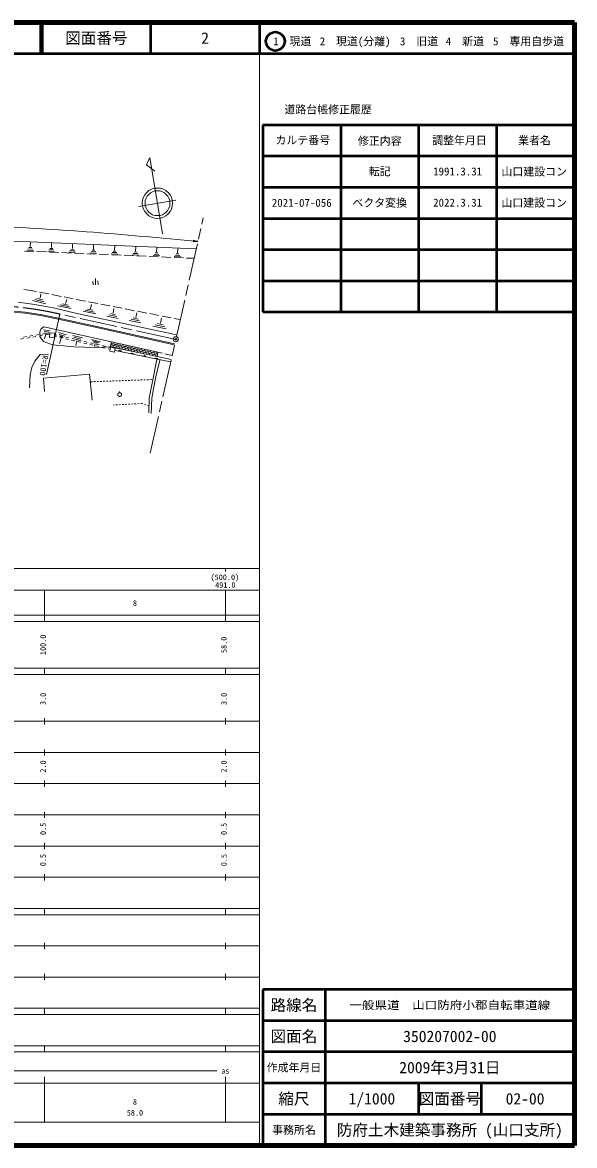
# Model space of a CAD drawing. Units: millimetres, scale not verified. Extents: x 40000 to 680000, y 20000 to 380000.
# Drawn here: x 502920 to 680000, y 20000 to 380000 of the extents above; entities that cross this region are included whole.
import ezdxf
from ezdxf.enums import TextEntityAlignment as Align

# ---------------------------------------------------------------- set-up
doc = ezdxf.new("R2010")
doc.units = ezdxf.units.MM
doc.header["$LTSCALE"] = 1000
doc.header["$PDMODE"] = 32
doc.header["$PDSIZE"] = 500
doc.linetypes.add('CHAIN', pattern=[18.5, 12, -1.5, 3.5, -1.5])
for name, color, linetype, lineweight in [('M-BGD', 7, 'Continuous', 13), ('M-BMK', 2, 'CHAIN', 13), ('M-BMK-SRVR', 3, 'Continuous', 13), ('M-STR-HTXT', 7, 'Continuous', 13), ('M-TTL', 2, 'Continuous', 140), ('M-TTL-BAND', 7, 'Continuous', 13), ('M-TTL-FRAM', 2, 'Continuous', 50), ('M-TTL-LINE', 7, 'Continuous', 50)]:
    doc.layers.add(name, color=color, linetype=linetype, lineweight=lineweight)
doc.layers.add('M-OTRS', color=6, linetype='Continuous')
doc.layers.add('M-TTL-TXT', color=7, linetype='Continuous')
doc.styles.add('ＭＳ ゴシック', font='')
doc.styles.get('ＭＳ ゴシック').set_extended_font_data('MS Gothic')

msp = doc.modelspace()

# ---------------------------------------------------------------- linework, layer by layer
at = {"layer": 'M-BGD'}
for p, q in [((256640, 320476), (558504, 307403)), ((503589, 306726), (506586, 306597)), ((506454, 306908), (504320, 307000)), ((506168, 307378), (504644, 307444)), ((505883, 307849), (504969, 307888)), ((505439, 308173), (505498, 309545)), ((507585, 306554), (510582, 306425)), ((513210, 306618), (511078, 306709)), ((512925, 307088), (511402, 307153)), ((511582, 306383), (514579, 306254)), ((512640, 307558), (511726, 307597)), ((512196, 307882), (512255, 309253)), ((515578, 306211), (518575, 306082)), ((519963, 306328), (517833, 306419)), ((519678, 306797), (518157, 306862)), ((519394, 307267), (518481, 307306)), ((518950, 307591), (519009, 308961)), ((519574, 306040), (522571, 305911)), ((526714, 306038), (524585, 306129)), ((526429, 306507), (524909, 306572)), ((526145, 306976), (525233, 307015)), ((525702, 307300), (525761, 308668)), ((533178, 306217), (531659, 306282)), ((532893, 306685), (531982, 306724)), ((532451, 307009), (532509, 308376)), ((539639, 306395), (538729, 306434)), ((539197, 306718), (539256, 308084)), ((546383, 306104), (545473, 306143)), ((545941, 306427), (545999, 307792)), ((552682, 306136), (552740, 307500)), ((523571, 305868), (526568, 305739)), ((527567, 305696), (530564, 305568)), ((533462, 305748), (531335, 305839)), ((531563, 305525), (534560, 305396)), ((535559, 305353), (538557, 305225)), ((540207, 305458), (538083, 305549)), ((539923, 305926), (538406, 305992)), ((539556, 305182), (542553, 305053)), ((543552, 305010), (546549, 304882)), ((546950, 305168), (544827, 305260)), ((546666, 305636), (545150, 305701)), ((547548, 304839), (550546, 304710)), ((551545, 304667), (554542, 304539)), ((553690, 304879), (551569, 304970)), ((553407, 305346), (551892, 305411)), ((553123, 305814), (552214, 305853)), ((555541, 304496), (557842, 304397)), ((525545, 297123), (525558, 295923)), ((526358, 295932), (526336, 297932)), ((527145, 297141), (527158, 295942)), ((505580, 294096), (503379, 294419)), ((507440, 293734), (505580, 294096)), ((511366, 292969), (508421, 293542)), ((508557, 291589), (508837, 292998)), ((515292, 292204), (512347, 292777)), ((519218, 291439), (516273, 292013)), ((501592, 290307), (506928, 289540)), ((510435, 289837), (506180, 290837)), ((509921, 290449), (506881, 291164)), ((506928, 289540), (513255, 288422)), ((509406, 291062), (507583, 291490)), ((513255, 288422), (519965, 286824)), ((518544, 288288), (514263, 289134)), ((518056, 288856), (514998, 289461)), ((517568, 289425), (515733, 289787)), ((516733, 289905), (517104, 291248)), ((523144, 290674), (520200, 291248)), ((525526, 287746), (523757, 288119)), ((527070, 289909), (524126, 290483)), ((524716, 288229), (525054, 289564)), ((530997, 289144), (528052, 289718)), ((534923, 288380), (531978, 288953)), ((532050, 286828), (532281, 288336)), ((538849, 287615), (535904, 288188)), ((499299, 287230), (503709, 286815)), ((499327, 287579), (503752, 287162)), ((503709, 286815), (508661, 286048)), ((503752, 287162), (508723, 286393)), ((508661, 286048), (514413, 284866)), ((508723, 286393), (514485, 285208)), ((514413, 284866), (527178, 282102)), ((514485, 285208), (527253, 282444)), ((519965, 286824), (552356, 279867)), ((526480, 286607), (522352, 287478)), ((526003, 287176), (523055, 287799)), ((533665, 285091), (530025, 285885)), ((533222, 285707), (530622, 286274)), ((532779, 286323), (531219, 286664)), ((540847, 283699), (537104, 284494)), ((540428, 284315), (537754, 284883)), ((540008, 284931), (538404, 285272)), ((539283, 285437), (539629, 286945)), ((542775, 286850), (539831, 287423)), ((546701, 286085), (543757, 286659)), ((547175, 283645), (547488, 285260)), ((550628, 285320), (547683, 285894)), ((553468, 284767), (551609, 285129)), ((508863, 281688), (508511, 280698)), ((509757, 282487), (508863, 281688)), ((509688, 281472), (511853, 281130)), ((531441, 277631), (509757, 282487)), ((509873, 280970), (511420, 280726)), ((527178, 282102), (551621, 276619)), ((527253, 282444), (551698, 276961)), ((549059, 281748), (544735, 282671)), ((548546, 282418), (545457, 283078)), ((548032, 283089), (546179, 283484)), ((502316, 278488), (503302, 278654)), ((504237, 279289), (503251, 279125)), ((504288, 278820), (505275, 278986)), ((506210, 279617), (505224, 279453)), ((506261, 279152), (507247, 279319)), ((508183, 279945), (507197, 279781)), ((508233, 279485), (509219, 279651)), ((508511, 280698), (508607, 279164)), ((508607, 279164), (509725, 277726)), ((510156, 280272), (509170, 280108)), ((509725, 277726), (512601, 276640)), ((510440, 280093), (510034, 278609)), ((510059, 280468), (510986, 280322)), ((510205, 279817), (511667, 280063)), ((511705, 280530), (511143, 280436)), ((511691, 280537), (511548, 279024)), ((511548, 279024), (513118, 278876)), ((513261, 280389), (511691, 280537)), ((513118, 278876), (513261, 280389)), ((513217, 279471), (513837, 279323)), ((513946, 279784), (513274, 279939)), ((514435, 280617), (517094, 279918)), ((514654, 279954), (516553, 279455)), ((514810, 279091), (515782, 278859)), ((515335, 278766), (514851, 277076)), ((514872, 279291), (516012, 278991)), ((515894, 279333), (514920, 279558)), ((516755, 278628), (517728, 278396)), ((517843, 278882), (516869, 279108)), ((518701, 278164), (519673, 277932)), ((519791, 278431), (518817, 278657)), ((519116, 279680), (522158, 278905)), ((519452, 279074), (521625, 278520)), ((519788, 278467), (521091, 278135)), ((520374, 277971), (520077, 276484)), ((520646, 277701), (521619, 277469)), ((521740, 277980), (520766, 278206)), ((522592, 277237), (523565, 277005)), ((523688, 277529), (522714, 277755)), ((525637, 277079), (524663, 277304)), ((525103, 278361), (527951, 277666)), ((525419, 277936), (527454, 277440)), ((525736, 277511), (526957, 277213)), ((531443, 277631), (531060, 275984)), ((546354, 274351), (531443, 277631)), ((532317, 277429), (532210, 276943)), ((533288, 277215), (533181, 276729)), ((506905, 271435), (508598, 273607)), ((508598, 273607), (511314, 273639)), ((512601, 276640), (519503, 276065)), ((519503, 276065), (526404, 275841)), ((524537, 276773), (525510, 276542)), ((526286, 277145), (526015, 276167)), ((526404, 275841), (531075, 275991)), ((526483, 276310), (527456, 276078)), ((527585, 276628), (526611, 276853)), ((528428, 275846), (529401, 275615)), ((529534, 276177), (528560, 276402)), ((530374, 275383), (530993, 275235)), ((531180, 275796), (530508, 275951)), ((531188, 275897), (530930, 274594)), ((530930, 274594), (532452, 274292)), ((531060, 275984), (546105, 272920)), ((541912, 273785), (531120, 276165)), ((532710, 275595), (531188, 275897)), ((546182, 273353), (531239, 276648)), ((546285, 273839), (531359, 277131)), ((531510, 276079), (531468, 275890)), ((531724, 277050), (531617, 276565)), ((532103, 276458), (531996, 275972)), ((532481, 275865), (532443, 275693)), ((532452, 274292), (532710, 275595)), ((532695, 276836), (532588, 276350)), ((550384, 271213), (532650, 274888)), ((533074, 276243), (532967, 275758)), ((533452, 275651), (533418, 275497)), ((533667, 276622), (533560, 276136)), ((534045, 276029), (533938, 275544)), ((534259, 277000), (534152, 276515)), ((534424, 275437), (534394, 275300)), ((534638, 276408), (534531, 275922)), ((535016, 275815), (534909, 275329)), ((535230, 276786), (535123, 276301)), ((535395, 275222), (535369, 275104)), ((535609, 276194), (535502, 275708)), ((535987, 275601), (535880, 275115)), ((536202, 276572), (536095, 276086)), ((536366, 275008), (536344, 274907)), ((536580, 275979), (536473, 275494)), ((536959, 275387), (536852, 274901)), ((537173, 276358), (537066, 275872)), ((537337, 274794), (537319, 274711)), ((537551, 275765), (537444, 275280)), ((537930, 275173), (537823, 274687)), ((538144, 276144), (538037, 275658)), ((538308, 274580), (538294, 274514)), ((538523, 275551), (538415, 275065)), ((538901, 274958), (538794, 274473)), ((539115, 275930), (539008, 275444)), ((539280, 274366), (539269, 274318)), ((539494, 275337), (539387, 274851)), ((539872, 274744), (539765, 274259)), ((540086, 275715), (539979, 275230)), ((540251, 274152), (540244, 274121)), ((540465, 275123), (540358, 274637)), ((540843, 274530), (540736, 274044)), ((541058, 275501), (540951, 275016)), ((541222, 273937), (541219, 273925)), ((541436, 274909), (541329, 274423)), ((541815, 274316), (541708, 273830)), ((542029, 275287), (541922, 274801)), ((542407, 274694), (542300, 274209)), ((542786, 274102), (542682, 273630)), ((543000, 275073), (542893, 274587)), ((543379, 274480), (543271, 273995)), ((543757, 273888), (543657, 273434)), ((543971, 274859), (543864, 274373)), ((544350, 274266), (544243, 273780)), ((544728, 273673), (544632, 273237)), ((544942, 274645), (544835, 274159)), ((545321, 274052), (545214, 273566)), ((545914, 274430), (545806, 273945)), ((546105, 272920), (546357, 274362)), ((546357, 274326), (547856, 273990)), ((548609, 273806), (550924, 273266)), ((505914, 269390), (506905, 271435)), ((546075, 272010), (544701, 265396)), ((545596, 265939), (547033, 271786)), ((545699, 273459), (545607, 273041)), ((546115, 272930), (550572, 271985)), ((505147, 262840), (505403, 267089)), ((505403, 267089), (505914, 269390)), ((524414, 267281), (509716, 265939)), ((525277, 258878), (524414, 267281)), ((509716, 265939), (510004, 261657)), ((524792, 264833), (525336, 264852)), ((525835, 264870), (526335, 264887)), ((526835, 264904), (527334, 264922)), ((527834, 264939), (528334, 264957)), ((528834, 264974), (529333, 264991)), ((529833, 265009), (530333, 265026)), ((530832, 265044), (531332, 265061)), ((531832, 265078), (532331, 265096)), ((532831, 265113), (533331, 265131)), ((533830, 265148), (534330, 265165)), ((534830, 265183), (535330, 265200)), ((535829, 265218), (536329, 265235)), ((536829, 265252), (537328, 265270)), ((537828, 265287), (538328, 265305)), ((538827, 265322), (539327, 265339)), ((539827, 265357), (540327, 265374)), ((540826, 265392), (541326, 265409)), ((541826, 265426), (542325, 265444)), ((542825, 265461), (543325, 265479)), ((544701, 265396), (543551, 259612)), ((543824, 265496), (544368, 265515)), ((544381, 259612), (545596, 265939)), ((534098, 261724), (534103, 261324)), ((543551, 259612), (543444, 254851)), ((544158, 254692), (544381, 259612)), ((532392, 257391), (532141, 257378)), ((533390, 257446), (532891, 257419)), ((534389, 257500), (533890, 257473)), ((535387, 257555), (534888, 257528)), ((536386, 257609), (535887, 257582)), ((537385, 257664), (536885, 257636)), ((538383, 257718), (537884, 257691)), ((539382, 257772), (538882, 257745)), ((540380, 257827), (539881, 257800)), ((541130, 257868), (540879, 257854)), ((541556, 257753), (541130, 257868)), ((542522, 257494), (542039, 257624)), ((543431, 257250), (543005, 257364))]:
    msp.add_line(p, q, dxfattribs=at)
msp.add_lwpolyline([(534710, 260724), (534710, 260735), (534710, 260745), (534709, 260756), (534708, 260766), (534708, 260777), (534707, 260787), (534705, 260798), (534704, 260808), (534702, 260818), (534701, 260829), (534699, 260839), (534697, 260849), (534694, 260860), (534692, 260870), (534689, 260880), (534686, 260890), (534684, 260900), (534680, 260910), (534677, 260920), (534673, 260930), (534670, 260940), (534666, 260950), (534662, 260959), (534658, 260969), (534653, 260979), (534649, 260988), (534644, 260997), (534639, 261007), (534634, 261016), (534629, 261025), (534624, 261034), (534618, 261043), (534613, 261052), (534607, 261061), (534601, 261069), (534595, 261078), (534588, 261086), (534582, 261095), (534575, 261103), (534569, 261111), (534562, 261119), (534555, 261127), (534548, 261134), (534541, 261142), (534533, 261150), (534526, 261157), (534518, 261164), (534510, 261171), (534502, 261178), (534494, 261185), (534486, 261192), (534478, 261198), (534470, 261204), (534461, 261211), (534453, 261217), (534444, 261223), (534435, 261228), (534426, 261234), (534417, 261240), (534408, 261245), (534399, 261250), (534390, 261255), (534381, 261260), (534371, 261264), (534362, 261269), (534352, 261273), (534343, 261277), (534333, 261281), (534323, 261285), (534313, 261289), (534303, 261292), (534293, 261296), (534283, 261299), (534273, 261302), (534263, 261304), (534253, 261307), (534243, 261309), (534232, 261312), (534222, 261314), (534212, 261316), (534201, 261317), (534191, 261319), (534181, 261320), (534170, 261321), (534160, 261322), (534149, 261323), (534139, 261324), (534128, 261324), (534118, 261324), (534107, 261324), (534097, 261324), (534086, 261324), (534076, 261323), (534065, 261323), (534055, 261322), (534044, 261321), (534034, 261320), (534024, 261318), (534013, 261317), (534003, 261315), (533992, 261313), (533982, 261311), (533972, 261308), (533962, 261306), (533952, 261303), (533942, 261300), (533931, 261297), (533921, 261294), (533912, 261291), (533902, 261287), (533892, 261283), (533882, 261279), (533872, 261275), (533863, 261271), (533853, 261267), (533844, 261262), (533834, 261257), (533825, 261253), (533816, 261247), (533807, 261242), (533798, 261237), (533789, 261231), (533780, 261226), (533771, 261220), (533763, 261214), (533754, 261208), (533746, 261201), (533738, 261195), (533729, 261188), (533721, 261182), (533713, 261175), (533706, 261168), (533698, 261161), (533690, 261153), (533683, 261146), (533676, 261138), (533668, 261131), (533661, 261123), (533654, 261115), (533648, 261107), (533641, 261099), (533635, 261090), (533628, 261082), (533622, 261074), (533616, 261065), (533610, 261056), (533604, 261048), (533599, 261039), (533593, 261030), (533588, 261021), (533583, 261011), (533578, 261002), (533573, 260993), (533569, 260983), (533564, 260974), (533560, 260964), (533556, 260955), (533552, 260945), (533548, 260935), (533544, 260925), (533541, 260915), (533538, 260905), (533535, 260895), (533532, 260885), (533529, 260875), (533527, 260865), (533524, 260855), (533522, 260844), (533520, 260834), (533518, 260824), (533516, 260813), (533515, 260803), (533514, 260792), (533513, 260782), (533512, 260772), (533511, 260761), (533510, 260751), (533510, 260740), (533510, 260730), (533510, 260719), (533510, 260709), (533510, 260698), (533511, 260688), (533512, 260677), (533513, 260667), (533514, 260656), (533515, 260646), (533516, 260635), (533518, 260625), (533520, 260615), (533522, 260604), (533524, 260594), (533527, 260584), (533529, 260574), (533532, 260564), (533535, 260553), (533538, 260543), (533541, 260533), (533544, 260524), (533548, 260514), (533552, 260504), (533556, 260494), (533560, 260484), (533564, 260475), (533569, 260465), (533573, 260456), (533578, 260447), (533583, 260437), (533588, 260428), (533593, 260419), (533599, 260410), (533604, 260401), (533610, 260392), (533616, 260384), (533622, 260375), (533628, 260367), (533635, 260358), (533641, 260350), (533648, 260342), (533654, 260334), (533661, 260326), (533668, 260318), (533676, 260310), (533683, 260303), (533690, 260295), (533698, 260288), (533706, 260281), (533713, 260274), (533721, 260267), (533729, 260260), (533738, 260254), (533746, 260247), (533754, 260241), (533763, 260235), (533771, 260229), (533780, 260223), (533789, 260217), (533798, 260212), (533807, 260207), (533816, 260201), (533825, 260196), (533834, 260191), (533844, 260187), (533853, 260182), (533863, 260178), (533872, 260173), (533882, 260169), (533892, 260165), (533902, 260162), (533912, 260158), (533921, 260155), (533931, 260151), (533942, 260148), (533952, 260146), (533962, 260143), (533972, 260140), (533982, 260138), (533992, 260136), (534003, 260134), (534013, 260132), (534024, 260131), (534034, 260129), (534044, 260128), (534055, 260127), (534065, 260126), (534076, 260125), (534086, 260125), (534097, 260125), (534107, 260124), (534118, 260124), (534128, 260125), (534139, 260125), (534149, 260126), (534160, 260126), (534170, 260127), (534181, 260129), (534191, 260130), (534201, 260131), (534212, 260133), (534222, 260135), (534232, 260137), (534243, 260139), (534253, 260142), (534263, 260144), (534273, 260147), (534283, 260150), (534293, 260153), (534303, 260156), (534313, 260160), (534323, 260163), (534333, 260167), (534343, 260171), (534352, 260175), (534362, 260180), (534371, 260184), (534381, 260189), (534390, 260194), (534399, 260199), (534408, 260204), (534417, 260209), (534426, 260215), (534435, 260220), (534444, 260226), (534453, 260232), (534461, 260238), (534470, 260244), (534478, 260251), (534486, 260257), (534494, 260264), (534502, 260271), (534510, 260278), (534518, 260285), (534526, 260292), (534533, 260299), (534541, 260307), (534548, 260314), (534555, 260322), (534562, 260330), (534569, 260338), (534575, 260346), (534582, 260354), (534588, 260362), (534595, 260371), (534601, 260379), (534607, 260388), (534613, 260397), (534618, 260406), (534624, 260415), (534629, 260424), (534634, 260433), (534639, 260442), (534644, 260451), (534649, 260461), (534653, 260470), (534658, 260480), (534662, 260489), (534666, 260499), (534670, 260509), (534673, 260519), (534677, 260528), (534680, 260538), (534684, 260548), (534686, 260559), (534689, 260569), (534692, 260579), (534694, 260589), (534697, 260599), (534699, 260610), (534701, 260620), (534702, 260630), (534704, 260641), (534705, 260651), (534707, 260661), (534708, 260672), (534708, 260682), (534709, 260693), (534710, 260703), (534710, 260714)], close=True, dxfattribs=at)
for centre, radius in [((534097, 274205), 625), ((534135, 274389), 312), ((538014, 273393), 625), ((538052, 273577), 312), ((541930, 272582), 625), ((541968, 272765), 312), ((545847, 271770), 625), ((545885, 271954), 312)]:
    msp.add_arc(centre, radius, 25.16346, 131.42367, dxfattribs=at)
at = {"layer": 'M-BMK'}
for p, q in [((552328, 279306), (560917, 317336)), ((551237, 278572), (514965, 286508)), ((543920, 241969), (551939, 277574))]:
    msp.add_line(p, q, dxfattribs=at)
msp.add_arc((491270, 186178), 103090, 76.71177, 101.50628, dxfattribs=at)
at = {"layer": 'M-BMK-SRVR'}
for p, q in [((543775, 336730), (542721, 334334)), ((547849, 312287), (543775, 336730)), ((542721, 334334), (545357, 332368)), ((540277, 321057), (552115, 323070)), ((510674, 267160), (514939, 286442))]:
    msp.add_line(p, q, dxfattribs=at)
for centre, radius in [((546223, 322071), 4858), ((546238, 322071), 3999), ((552079, 278449), 800)]:
    msp.add_circle(centre, radius, dxfattribs=at)
at = {"layer": 'M-OTRS'}
msp.add_point((552079, 278449), dxfattribs=at)
at = {"layer": 'M-STR-HTXT'}
for q in [(557670, 309724), (557715, 310222)]:
    msp.add_line((559186, 309840), q, dxfattribs=at)
msp.add_open_spline([(559226, 309850), (547294, 310867), (535375, 312036), (523431, 312899), (509782, 313885), (496120, 314720), (482449, 315330), (468912, 315934), (455359, 316128), (441814, 316546), (405777, 317658), (369742, 318838), (333706, 319984)], degree=3, knots=[0, 0, 0, 0, 1, 1, 1, 2, 2, 2, 3, 3, 3, 4, 4, 4, 4], dxfattribs=at)
at = {"layer": 'M-TTL'}
for p, q in [((680000, 380000), (40000, 380000)), ((680000, 20000), (680000, 380000)), ((40000, 20000), (680000, 20000))]:
    msp.add_line(p, q, dxfattribs=at)
at = {"layer": 'M-TTL-BAND'}
for p, q in [((579000, 20000), (579000, 370000)), ((40000, 205000), (579000, 205000)), ((568000, 205000), (568000, 204000)), ((68000, 198000), (579000, 198000)), ((510000, 188000), (510000, 198000)), ((568000, 188000), (568000, 198000)), ((568000, 188000), (568000, 198000)), ((40000, 190000), (579000, 190000)), ((40000, 188000), (579000, 188000)), ((40000, 173000), (579000, 173000)), ((510000, 171000), (510000, 173000)), ((568000, 171000), (568000, 173000)), ((40000, 171000), (579000, 171000)), ((40000, 156000), (579000, 156000)), ((510000, 155000), (510000, 157000)), ((568000, 155000), (568000, 157000)), ((46000, 146000), (579000, 146000)), ((510000, 145000), (510000, 147000)), ((568000, 145000), (568000, 147000)), ((510000, 135000), (510000, 137000)), ((568000, 135000), (568000, 137000)), ((52000, 136000), (579000, 136000)), ((46000, 126000), (579000, 126000)), ((510000, 125000), (510000, 127000)), ((568000, 125000), (568000, 127000)), ((52000, 116000), (579000, 116000)), ((510000, 115000), (510000, 117000)), ((568000, 115000), (568000, 117000)), ((46000, 106000), (579000, 106000)), ((510000, 105000), (510000, 107000)), ((568000, 105000), (568000, 107000)), ((40000, 96000), (579000, 96000)), ((40000, 94000), (579000, 94000)), ((510000, 94000), (510000, 96000)), ((568000, 94000), (568000, 96000)), ((49000, 84000), (579000, 84000)), ((510000, 83000), (510000, 85000)), ((568000, 83000), (568000, 85000)), ((40000, 74000), (579000, 74000)), ((510000, 73000), (510000, 75000)), ((568000, 73000), (568000, 75000)), ((40000, 64000), (579000, 64000)), ((40000, 62000), (579000, 62000)), ((510000, 62000), (510000, 64000)), ((568000, 62000), (568000, 64000)), ((40000, 52000), (579000, 52000)), ((510000, 50000), (510000, 52000)), ((568000, 50000), (568000, 52000)), ((40000, 50000), (579000, 50000)), ((122220, 44000), (565249, 44000)), ((40000, 40000), (579000, 40000)), ((510000, 27500), (510000, 42000)), ((568000, 27500), (568000, 42000)), ((68000, 27500), (579000, 27500))]:
    msp.add_line(p, q, dxfattribs=at)
at = {"layer": 'M-TTL-FRAM'}
for p, q in [((580000, 347197), (580000, 287197)), ((580000, 347197), (680000, 347197)), ((580000, 287197), (680000, 287197)), ((680000, 70000), (580000, 70000)), ((580000, 70000), (580000, 20000))]:
    msp.add_line(p, q, dxfattribs=at)
at = {"layer": 'M-TTL-LINE'}
for p, q in [((508747, 380000), (508747, 370000)), ((509247, 380000), (509247, 370000)), ((543997, 380000), (543997, 370000)), ((579000, 380000), (579000, 370000)), ((40000, 370000), (680000, 370000)), ((605000, 347197), (605000, 287197)), ((630000, 347197), (630000, 287197)), ((655000, 347197), (655000, 287197)), ((580000, 337197), (680000, 337197)), ((580000, 327197), (680000, 327197)), ((580000, 317197), (680000, 317197)), ((580000, 307197), (680000, 307197)), ((580000, 297197), (680000, 297197)), ((600000, 70000), (600000, 20000)), ((680000, 60000), (580000, 60000)), ((680000, 50000), (580000, 50000)), ((680000, 40000), (580000, 40000)), ((630000, 40000), (630000, 30000)), ((650000, 40000), (650000, 30000)), ((680000, 30000), (580000, 30000))]:
    msp.add_line(p, q, dxfattribs=at)
msp.add_circle((584031, 373958), 3000, dxfattribs=at)

# ---------------------------------------------------------------- texts
at = {"layer": 'M-BMK-SRVR', "style": 'ＭＳ ゴシック'}
msp.add_text('R=100', height=1833, rotation=261.158, dxfattribs=at).set_placement((508876, 273488), align=Align.BOTTOM_LEFT)
at = {"layer": 'M-TTL-BAND', "style": 'ＭＳ ゴシック'}
for s, p in [('(500.0)', (567844, 200695)), ('491.0', (568000, 198195)), ('8', (539000, 192405)), ('as', (568000, 42500)), ('8', (539000, 32523)), ('58.0', (539000, 29033))]:
    msp.add_text(s, height=1833, dxfattribs=at).set_placement(p, align=Align.BOTTOM_CENTER)
for s, p in [('100.0', (511000, 180500)), ('58.0', (569000, 180500)), ('3.0', (511000, 163174)), ('3.0', (569000, 163174)), ('2.0', (511000, 141500)), ('2.0', (569000, 141500)), ('0.5', (511000, 121500)), ('0.5', (569000, 121500)), ('0.5', (511000, 111500)), ('0.5', (569000, 111500))]:
    msp.add_text(s, height=1833, rotation=90, dxfattribs=at).set_placement(p, align=Align.BOTTOM_CENTER)
at = {"layer": 'M-TTL-TXT', "style": 'ＭＳ ゴシック'}
for s, height, p in [('図面番号', 3666, (526622, 375000)), ('2', 3666, (561497, 375000)), ('1\u3000現道', 2566, (589448, 373958)), ('2\u3000現道(分離)', 2566, (609619, 373958)), ('3\u3000旧道', 2566, (630121, 373958)), ('4\u3000新道', 2566, (644824, 373958)), ('5\u3000専用自歩道', 2566, (665228, 373958)), ('道路台帳修正履歴', 2566, (600968, 352113)), ('カルテ番号', 2566, (592839, 342277)), ('修正内容', 2566, (617509, 342023)), ('調整年月日', 2566, (643089, 342197)), ('業者名', 2566, (667134, 342197)), ('転記', 2566, (617500, 332245)), ('1991.3.31', 2566, (642500, 332245)), ('山口建設コン', 2566, (667077, 332189)), ('2021-07-056', 2566, (592500, 322197)), ('ベクタ変換', 2566, (617499, 322197)), ('2022.3.31', 2566, (642500, 322245)), ('山口建設コン', 2566, (667077, 322189)), ('路線名', 3666, (590000, 65000)), ('路線名', 3666, (590000, 65000)), ('図面名', 3666, (590000, 55000)), ('図面名', 3666, (590000, 55000)), ('350207002-00', 3666, (640000, 55000)), ('2009年3月31日', 3666, (640000, 45000)), ('作成年月日', 2566, (590000, 45000)), ('作成年月日', 2566, (590000, 45000)), ('縮尺', 3666, (590000, 35000)), ('縮尺', 3666, (590000, 35000)), ('1/1000', 3666, (615000, 35000)), ('図面番号', 3666, (640000, 35000)), ('図面番号', 3666, (640000, 35000)), ('02-00', 3666, (664125, 35000)), ('事務所名', 2566, (590000, 25000)), ('事務所名', 2566, (590000, 25000)), ('防府土木建築事務所 (山口支所)', 3666, (640000, 25000))]:
    msp.add_text(s, height=height, dxfattribs=at).set_placement(p, align=Align.MIDDLE_CENTER)
at = {"layer": 'M-TTL-TXT', "style": 'ＭＳ ゴシック', "width": 1.15}
msp.add_text('一般県道\u3000山口防府小郡自転車道線', height=2566, dxfattribs=at).set_placement((640000, 65000), align=Align.MIDDLE_CENTER)

doc.saveas('drawing.dxf')
